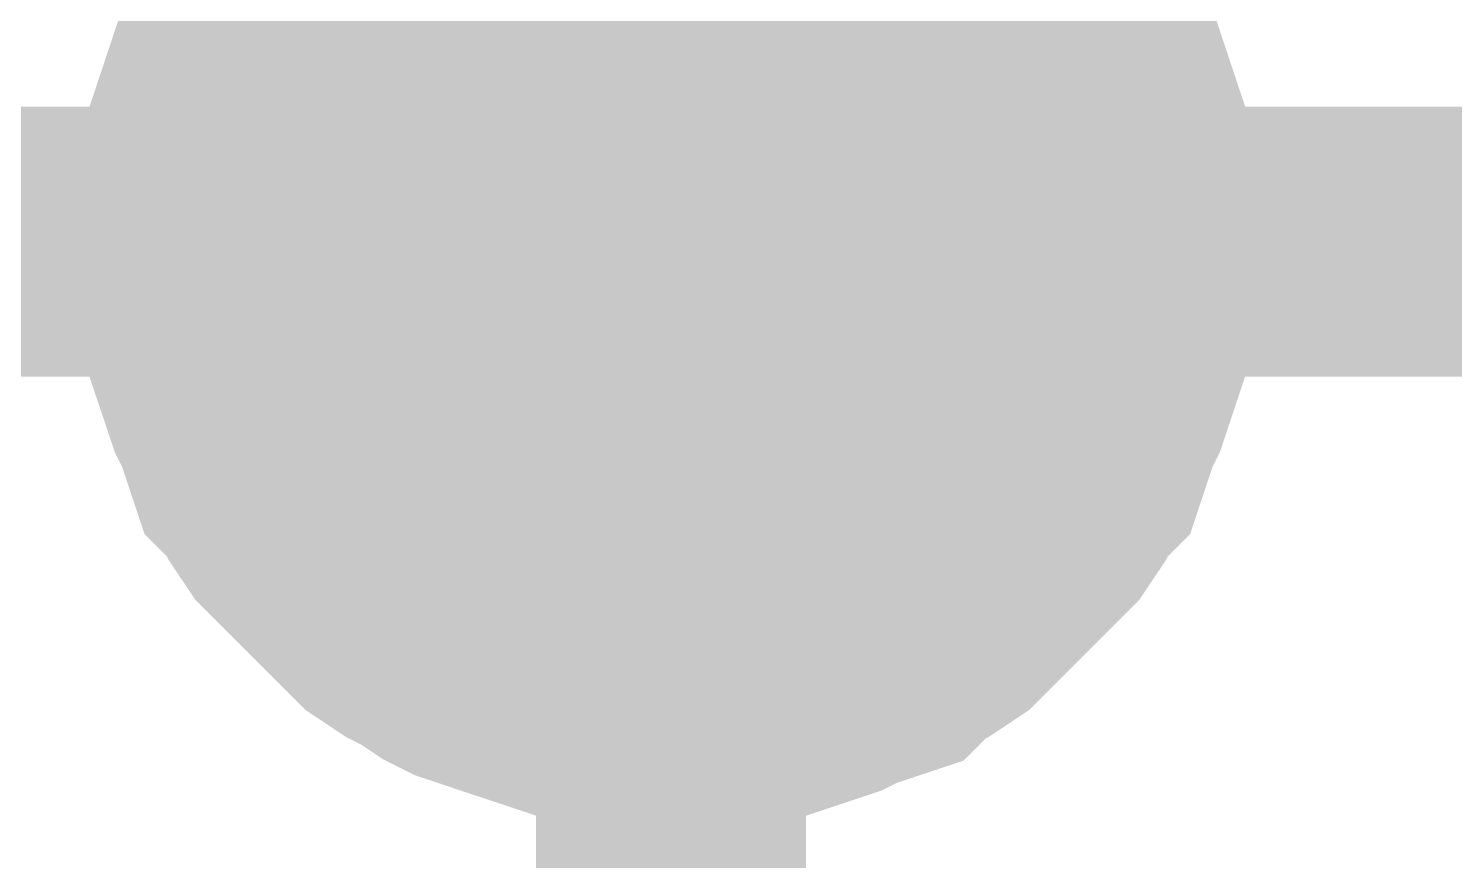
# Model space of a CAD drawing. Header units: inches. Extents: x 0 to 11.5, y 0 to 7.6.
# Drawn here: x 1.6724 to 1.7347, y 6.2727 to 6.309 of the extents above; entities that cross this region are included whole.
import ezdxf

# ---------------------------------------------------------------- set-up
doc = ezdxf.new("R2010")
doc.units = ezdxf.units.IN
doc.header["$MEASUREMENT"] = 0
doc.layers.add('Sheet', color=255, linetype='Continuous')

msp = doc.modelspace()

# ---------------------------------------------------------------- linework, layer by layer
at = {"layer": 'Sheet'}
for points in [[(1.400454, 6.499826, 0.0118, 0.0118, 0), (1.400454, 6.299704, 0.0118, 0.0118, 0), (1.700457, 6.299704, 0.0118, 0.0118, 0), (1.850293, 6.299704, 0.0118, 0.0118, 0), (2.00046, 6.299704, 0.0118, 0.0118, 0), (2.300463, 6.299704, 0.0118, 0.0118, 0), (2.900138, 6.299704, 0.0118, 0.0118, 0)], [(1.680281, 6.299704, 0.0118, 0.0118, 0), (1.680281, 6.300696, 0.0118, 0.0118, 0), (1.680281, 6.301689, 0.0118, 0.0118, 0), (1.680611, 6.302681, 0.0118, 0.0118, 0), (1.680611, 6.303673, 0.0118, 0.0118, 0), (1.680942, 6.304666, 0.0118, 0.0118, 0), (1.681273, 6.305658, 0.0118, 0.0118, 0), (1.681604, 6.30665, 0.0118, 0.0118, 0), (1.681935, 6.307643, 0.0118, 0.0118, 0), (1.682265, 6.308635, 0.0118, 0.0118, 0), (1.682596, 6.309297, 0.0118, 0.0118, 0), (1.683258, 6.310289, 0.0118, 0.0118, 0), (1.683588, 6.310951, 0.0118, 0.0118, 0), (1.68425, 6.311943, 0.0118, 0.0118, 0), (1.684911, 6.312604, 0.0118, 0.0118, 0), (1.685573, 6.313266, 0.0118, 0.0118, 0), (1.686234, 6.313928, 0.0118, 0.0118, 0), (1.686896, 6.314589, 0.0118, 0.0118, 0), (1.687558, 6.315251, 0.0118, 0.0118, 0)], [(1.680281, 6.299704, 0.0118, 0.0118, 0), (1.680281, 6.300696, 0.0118, 0.0118, 0), (1.680281, 6.301689, 0.0118, 0.0118, 0), (1.680611, 6.302681, 0.0118, 0.0118, 0), (1.680611, 6.303673, 0.0118, 0.0118, 0), (1.680942, 6.304666, 0.0118, 0.0118, 0), (1.681273, 6.305658, 0.0118, 0.0118, 0), (1.681604, 6.30665, 0.0118, 0.0118, 0), (1.681935, 6.307643, 0.0118, 0.0118, 0), (1.682265, 6.308635, 0.0118, 0.0118, 0), (1.682596, 6.309297, 0.0118, 0.0118, 0), (1.683258, 6.310289, 0.0118, 0.0118, 0), (1.683588, 6.310951, 0.0118, 0.0118, 0), (1.68425, 6.311943, 0.0118, 0.0118, 0), (1.684911, 6.312604, 0.0118, 0.0118, 0), (1.685573, 6.313266, 0.0118, 0.0118, 0), (1.686234, 6.313928, 0.0118, 0.0118, 0), (1.686896, 6.314589, 0.0118, 0.0118, 0), (1.687558, 6.315251, 0.0118, 0.0118, 0)], [(1.680281, 6.299704, 0.0118, 0.0118, 0), (1.680281, 6.300696, 0.0118, 0.0118, 0), (1.680281, 6.301689, 0.0118, 0.0118, 0), (1.680611, 6.302681, 0.0118, 0.0118, 0), (1.680611, 6.303673, 0.0118, 0.0118, 0), (1.680942, 6.304666, 0.0118, 0.0118, 0), (1.681273, 6.305658, 0.0118, 0.0118, 0), (1.681604, 6.30665, 0.0118, 0.0118, 0), (1.681935, 6.307643, 0.0118, 0.0118, 0), (1.682265, 6.308635, 0.0118, 0.0118, 0), (1.682596, 6.309297, 0.0118, 0.0118, 0), (1.683258, 6.310289, 0.0118, 0.0118, 0), (1.683588, 6.310951, 0.0118, 0.0118, 0), (1.68425, 6.311943, 0.0118, 0.0118, 0), (1.684911, 6.312604, 0.0118, 0.0118, 0), (1.685573, 6.313266, 0.0118, 0.0118, 0), (1.686234, 6.313928, 0.0118, 0.0118, 0), (1.686896, 6.314589, 0.0118, 0.0118, 0), (1.687558, 6.315251, 0.0118, 0.0118, 0)], [(1.680281, 6.299704, 0.0118, 0.0118, 0), (1.680281, 6.300696, 0.0118, 0.0118, 0), (1.680281, 6.301689, 0.0118, 0.0118, 0), (1.680611, 6.302681, 0.0118, 0.0118, 0), (1.680611, 6.303673, 0.0118, 0.0118, 0), (1.680942, 6.304666, 0.0118, 0.0118, 0), (1.681273, 6.305658, 0.0118, 0.0118, 0), (1.681604, 6.30665, 0.0118, 0.0118, 0), (1.681935, 6.307643, 0.0118, 0.0118, 0), (1.682265, 6.308635, 0.0118, 0.0118, 0), (1.682596, 6.309297, 0.0118, 0.0118, 0), (1.683258, 6.310289, 0.0118, 0.0118, 0), (1.683588, 6.310951, 0.0118, 0.0118, 0), (1.68425, 6.311943, 0.0118, 0.0118, 0), (1.684911, 6.312604, 0.0118, 0.0118, 0), (1.685573, 6.313266, 0.0118, 0.0118, 0), (1.686234, 6.313928, 0.0118, 0.0118, 0), (1.686896, 6.314589, 0.0118, 0.0118, 0), (1.687558, 6.315251, 0.0118, 0.0118, 0)], [(1.713026, 6.315251, 0.0118, 0.0118, 0), (1.713688, 6.314589, 0.0118, 0.0118, 0), (1.714349, 6.313928, 0.0118, 0.0118, 0), (1.715011, 6.313266, 0.0118, 0.0118, 0), (1.715672, 6.312604, 0.0118, 0.0118, 0), (1.716334, 6.311943, 0.0118, 0.0118, 0), (1.716996, 6.310951, 0.0118, 0.0118, 0), (1.717326, 6.310289, 0.0118, 0.0118, 0), (1.717988, 6.309297, 0.0118, 0.0118, 0), (1.718319, 6.308635, 0.0118, 0.0118, 0), (1.718649, 6.307643, 0.0118, 0.0118, 0), (1.71898, 6.30665, 0.0118, 0.0118, 0), (1.719311, 6.305658, 0.0118, 0.0118, 0), (1.719642, 6.304666, 0.0118, 0.0118, 0), (1.719972, 6.303673, 0.0118, 0.0118, 0), (1.719972, 6.302681, 0.0118, 0.0118, 0), (1.720303, 6.301689, 0.0118, 0.0118, 0), (1.720303, 6.300696, 0.0118, 0.0118, 0), (1.720303, 6.299704, 0.0118, 0.0118, 0)], [(1.713026, 6.315251, 0.0118, 0.0118, 0), (1.713688, 6.314589, 0.0118, 0.0118, 0), (1.714349, 6.313928, 0.0118, 0.0118, 0), (1.715011, 6.313266, 0.0118, 0.0118, 0), (1.715672, 6.312604, 0.0118, 0.0118, 0), (1.716334, 6.311943, 0.0118, 0.0118, 0), (1.716996, 6.310951, 0.0118, 0.0118, 0), (1.717326, 6.310289, 0.0118, 0.0118, 0), (1.717988, 6.309297, 0.0118, 0.0118, 0), (1.718319, 6.308635, 0.0118, 0.0118, 0), (1.718649, 6.307643, 0.0118, 0.0118, 0), (1.71898, 6.30665, 0.0118, 0.0118, 0), (1.719311, 6.305658, 0.0118, 0.0118, 0), (1.719642, 6.304666, 0.0118, 0.0118, 0), (1.719972, 6.303673, 0.0118, 0.0118, 0), (1.719972, 6.302681, 0.0118, 0.0118, 0), (1.720303, 6.301689, 0.0118, 0.0118, 0), (1.720303, 6.300696, 0.0118, 0.0118, 0), (1.720303, 6.299704, 0.0118, 0.0118, 0)], [(1.713026, 6.315251, 0.0118, 0.0118, 0), (1.713688, 6.314589, 0.0118, 0.0118, 0), (1.714349, 6.313928, 0.0118, 0.0118, 0), (1.715011, 6.313266, 0.0118, 0.0118, 0), (1.715672, 6.312604, 0.0118, 0.0118, 0), (1.716334, 6.311943, 0.0118, 0.0118, 0), (1.716996, 6.310951, 0.0118, 0.0118, 0), (1.717326, 6.310289, 0.0118, 0.0118, 0), (1.717988, 6.309297, 0.0118, 0.0118, 0), (1.718319, 6.308635, 0.0118, 0.0118, 0), (1.718649, 6.307643, 0.0118, 0.0118, 0), (1.71898, 6.30665, 0.0118, 0.0118, 0), (1.719311, 6.305658, 0.0118, 0.0118, 0), (1.719642, 6.304666, 0.0118, 0.0118, 0), (1.719972, 6.303673, 0.0118, 0.0118, 0), (1.719972, 6.302681, 0.0118, 0.0118, 0), (1.720303, 6.301689, 0.0118, 0.0118, 0), (1.720303, 6.300696, 0.0118, 0.0118, 0), (1.720303, 6.299704, 0.0118, 0.0118, 0)], [(1.713026, 6.315251, 0.0118, 0.0118, 0), (1.713688, 6.314589, 0.0118, 0.0118, 0), (1.714349, 6.313928, 0.0118, 0.0118, 0), (1.715011, 6.313266, 0.0118, 0.0118, 0), (1.715672, 6.312604, 0.0118, 0.0118, 0), (1.716334, 6.311943, 0.0118, 0.0118, 0), (1.716996, 6.310951, 0.0118, 0.0118, 0), (1.717326, 6.310289, 0.0118, 0.0118, 0), (1.717988, 6.309297, 0.0118, 0.0118, 0), (1.718319, 6.308635, 0.0118, 0.0118, 0), (1.718649, 6.307643, 0.0118, 0.0118, 0), (1.71898, 6.30665, 0.0118, 0.0118, 0), (1.719311, 6.305658, 0.0118, 0.0118, 0), (1.719642, 6.304666, 0.0118, 0.0118, 0), (1.719972, 6.303673, 0.0118, 0.0118, 0), (1.719972, 6.302681, 0.0118, 0.0118, 0), (1.720303, 6.301689, 0.0118, 0.0118, 0), (1.720303, 6.300696, 0.0118, 0.0118, 0), (1.720303, 6.299704, 0.0118, 0.0118, 0)], [(1.680281, 6.299704, 0.0039, 0.0039, 0), (1.680281, 6.300696, 0.0039, 0.0039, 0), (1.680281, 6.301689, 0.0039, 0.0039, 0), (1.680611, 6.302681, 0.0039, 0.0039, 0), (1.680611, 6.303673, 0.0039, 0.0039, 0), (1.680942, 6.304666, 0.0039, 0.0039, 0), (1.681273, 6.305658, 0.0039, 0.0039, 0), (1.681604, 6.30665, 0.0039, 0.0039, 0), (1.681935, 6.307643, 0.0039, 0.0039, 0), (1.682265, 6.308635, 0.0039, 0.0039, 0), (1.682596, 6.309297, 0.0039, 0.0039, 0), (1.683258, 6.310289, 0.0039, 0.0039, 0), (1.683588, 6.310951, 0.0039, 0.0039, 0), (1.68425, 6.311943, 0.0039, 0.0039, 0)], [(1.680281, 6.299704, 0.0039, 0.0039, 0), (1.680281, 6.300696, 0.0039, 0.0039, 0), (1.680281, 6.301689, 0.0039, 0.0039, 0), (1.680611, 6.302681, 0.0039, 0.0039, 0), (1.680611, 6.303673, 0.0039, 0.0039, 0), (1.680942, 6.304666, 0.0039, 0.0039, 0), (1.681273, 6.305658, 0.0039, 0.0039, 0), (1.681604, 6.30665, 0.0039, 0.0039, 0), (1.681935, 6.307643, 0.0039, 0.0039, 0), (1.682265, 6.308635, 0.0039, 0.0039, 0), (1.682596, 6.309297, 0.0039, 0.0039, 0), (1.683258, 6.310289, 0.0039, 0.0039, 0), (1.683588, 6.310951, 0.0039, 0.0039, 0), (1.68425, 6.311943, 0.0039, 0.0039, 0)], [(1.680281, 6.299704, 0.0039, 0.0039, 0), (1.680281, 6.300696, 0.0039, 0.0039, 0), (1.680281, 6.301689, 0.0039, 0.0039, 0), (1.680611, 6.302681, 0.0039, 0.0039, 0), (1.680611, 6.303673, 0.0039, 0.0039, 0), (1.680942, 6.304666, 0.0039, 0.0039, 0), (1.681273, 6.305658, 0.0039, 0.0039, 0), (1.681604, 6.30665, 0.0039, 0.0039, 0), (1.681935, 6.307643, 0.0039, 0.0039, 0), (1.682265, 6.308635, 0.0039, 0.0039, 0), (1.682596, 6.309297, 0.0039, 0.0039, 0), (1.683258, 6.310289, 0.0039, 0.0039, 0), (1.683588, 6.310951, 0.0039, 0.0039, 0), (1.68425, 6.311943, 0.0039, 0.0039, 0)], [(1.680281, 6.299704, 0.0039, 0.0039, 0), (1.680281, 6.300696, 0.0039, 0.0039, 0), (1.680281, 6.301689, 0.0039, 0.0039, 0), (1.680611, 6.302681, 0.0039, 0.0039, 0), (1.680611, 6.303673, 0.0039, 0.0039, 0), (1.680942, 6.304666, 0.0039, 0.0039, 0), (1.681273, 6.305658, 0.0039, 0.0039, 0), (1.681604, 6.30665, 0.0039, 0.0039, 0), (1.681935, 6.307643, 0.0039, 0.0039, 0), (1.682265, 6.308635, 0.0039, 0.0039, 0), (1.682596, 6.309297, 0.0039, 0.0039, 0), (1.683258, 6.310289, 0.0039, 0.0039, 0), (1.683588, 6.310951, 0.0039, 0.0039, 0), (1.68425, 6.311943, 0.0039, 0.0039, 0)], [(1.716334, 6.311943, 0.0039, 0.0039, 0), (1.716996, 6.310951, 0.0039, 0.0039, 0), (1.717326, 6.310289, 0.0039, 0.0039, 0), (1.717988, 6.309297, 0.0039, 0.0039, 0), (1.718319, 6.308635, 0.0039, 0.0039, 0), (1.718649, 6.307643, 0.0039, 0.0039, 0), (1.71898, 6.30665, 0.0039, 0.0039, 0), (1.719311, 6.305658, 0.0039, 0.0039, 0), (1.719642, 6.304666, 0.0039, 0.0039, 0), (1.719972, 6.303673, 0.0039, 0.0039, 0), (1.719972, 6.302681, 0.0039, 0.0039, 0), (1.720303, 6.301689, 0.0039, 0.0039, 0), (1.720303, 6.300696, 0.0039, 0.0039, 0), (1.720303, 6.299704, 0.0039, 0.0039, 0)], [(1.716334, 6.311943, 0.0039, 0.0039, 0), (1.716996, 6.310951, 0.0039, 0.0039, 0), (1.717326, 6.310289, 0.0039, 0.0039, 0), (1.717988, 6.309297, 0.0039, 0.0039, 0), (1.718319, 6.308635, 0.0039, 0.0039, 0), (1.718649, 6.307643, 0.0039, 0.0039, 0), (1.71898, 6.30665, 0.0039, 0.0039, 0), (1.719311, 6.305658, 0.0039, 0.0039, 0), (1.719642, 6.304666, 0.0039, 0.0039, 0), (1.719972, 6.303673, 0.0039, 0.0039, 0), (1.719972, 6.302681, 0.0039, 0.0039, 0), (1.720303, 6.301689, 0.0039, 0.0039, 0), (1.720303, 6.300696, 0.0039, 0.0039, 0), (1.720303, 6.299704, 0.0039, 0.0039, 0)], [(1.716334, 6.311943, 0.0039, 0.0039, 0), (1.716996, 6.310951, 0.0039, 0.0039, 0), (1.717326, 6.310289, 0.0039, 0.0039, 0), (1.717988, 6.309297, 0.0039, 0.0039, 0), (1.718319, 6.308635, 0.0039, 0.0039, 0), (1.718649, 6.307643, 0.0039, 0.0039, 0), (1.71898, 6.30665, 0.0039, 0.0039, 0), (1.719311, 6.305658, 0.0039, 0.0039, 0), (1.719642, 6.304666, 0.0039, 0.0039, 0), (1.719972, 6.303673, 0.0039, 0.0039, 0), (1.719972, 6.302681, 0.0039, 0.0039, 0), (1.720303, 6.301689, 0.0039, 0.0039, 0), (1.720303, 6.300696, 0.0039, 0.0039, 0), (1.720303, 6.299704, 0.0039, 0.0039, 0)], [(1.716334, 6.311943, 0.0039, 0.0039, 0), (1.716996, 6.310951, 0.0039, 0.0039, 0), (1.717326, 6.310289, 0.0039, 0.0039, 0), (1.717988, 6.309297, 0.0039, 0.0039, 0), (1.718319, 6.308635, 0.0039, 0.0039, 0), (1.718649, 6.307643, 0.0039, 0.0039, 0), (1.71898, 6.30665, 0.0039, 0.0039, 0), (1.719311, 6.305658, 0.0039, 0.0039, 0), (1.719642, 6.304666, 0.0039, 0.0039, 0), (1.719972, 6.303673, 0.0039, 0.0039, 0), (1.719972, 6.302681, 0.0039, 0.0039, 0), (1.720303, 6.301689, 0.0039, 0.0039, 0), (1.720303, 6.300696, 0.0039, 0.0039, 0), (1.720303, 6.299704, 0.0039, 0.0039, 0)], [(1.700457, 6.279857, 0.0118, 0.0118, 0), (1.699465, 6.279857, 0.0118, 0.0118, 0), (1.698473, 6.279857, 0.0118, 0.0118, 0), (1.69748, 6.280188, 0.0118, 0.0118, 0), (1.696488, 6.280188, 0.0118, 0.0118, 0), (1.695496, 6.280519, 0.0118, 0.0118, 0), (1.694504, 6.28085, 0.0118, 0.0118, 0), (1.693511, 6.28118, 0.0118, 0.0118, 0), (1.692519, 6.281511, 0.0118, 0.0118, 0), (1.691527, 6.281842, 0.0118, 0.0118, 0), (1.690865, 6.282173, 0.0118, 0.0118, 0), (1.689873, 6.282834, 0.0118, 0.0118, 0), (1.689211, 6.283165, 0.0118, 0.0118, 0), (1.688219, 6.283827, 0.0118, 0.0118, 0), (1.687558, 6.284488, 0.0118, 0.0118, 0), (1.686896, 6.28515, 0.0118, 0.0118, 0), (1.686234, 6.285811, 0.0118, 0.0118, 0), (1.685573, 6.286473, 0.0118, 0.0118, 0), (1.684911, 6.287134, 0.0118, 0.0118, 0), (1.68425, 6.287796, 0.0118, 0.0118, 0), (1.683588, 6.288788, 0.0118, 0.0118, 0), (1.683258, 6.28945, 0.0118, 0.0118, 0), (1.682596, 6.290111, 0.0118, 0.0118, 0), (1.682265, 6.291104, 0.0118, 0.0118, 0), (1.681935, 6.292096, 0.0118, 0.0118, 0), (1.681604, 6.292758, 0.0118, 0.0118, 0), (1.681273, 6.29375, 0.0118, 0.0118, 0), (1.680942, 6.294742, 0.0118, 0.0118, 0), (1.680611, 6.295735, 0.0118, 0.0118, 0), (1.680611, 6.296727, 0.0118, 0.0118, 0), (1.680281, 6.297719, 0.0118, 0.0118, 0), (1.680281, 6.298712, 0.0118, 0.0118, 0), (1.680281, 6.299704, 0.0118, 0.0118, 0)], [(1.680281, 6.299704, 0.0118, 0.0118, 0), (1.680281, 6.299704, 0.0118, 0.0118, 0)], [(1.700457, 6.279857, 0.0118, 0.0118, 0), (1.699465, 6.279857, 0.0118, 0.0118, 0), (1.698473, 6.279857, 0.0118, 0.0118, 0), (1.69748, 6.280188, 0.0118, 0.0118, 0), (1.696488, 6.280188, 0.0118, 0.0118, 0), (1.695496, 6.280519, 0.0118, 0.0118, 0), (1.694504, 6.28085, 0.0118, 0.0118, 0), (1.693511, 6.28118, 0.0118, 0.0118, 0), (1.692519, 6.281511, 0.0118, 0.0118, 0), (1.691527, 6.281842, 0.0118, 0.0118, 0), (1.690865, 6.282173, 0.0118, 0.0118, 0), (1.689873, 6.282834, 0.0118, 0.0118, 0), (1.689211, 6.283165, 0.0118, 0.0118, 0), (1.688219, 6.283827, 0.0118, 0.0118, 0), (1.687558, 6.284488, 0.0118, 0.0118, 0), (1.686896, 6.28515, 0.0118, 0.0118, 0), (1.686234, 6.285811, 0.0118, 0.0118, 0), (1.685573, 6.286473, 0.0118, 0.0118, 0), (1.684911, 6.287134, 0.0118, 0.0118, 0), (1.68425, 6.287796, 0.0118, 0.0118, 0), (1.683588, 6.288788, 0.0118, 0.0118, 0), (1.683258, 6.28945, 0.0118, 0.0118, 0), (1.682596, 6.290111, 0.0118, 0.0118, 0), (1.682265, 6.291104, 0.0118, 0.0118, 0), (1.681935, 6.292096, 0.0118, 0.0118, 0), (1.681604, 6.292758, 0.0118, 0.0118, 0), (1.681273, 6.29375, 0.0118, 0.0118, 0), (1.680942, 6.294742, 0.0118, 0.0118, 0), (1.680611, 6.295735, 0.0118, 0.0118, 0), (1.680611, 6.296727, 0.0118, 0.0118, 0), (1.680281, 6.297719, 0.0118, 0.0118, 0), (1.680281, 6.298712, 0.0118, 0.0118, 0), (1.680281, 6.299704, 0.0118, 0.0118, 0)], [(1.680281, 6.299704, 0.0118, 0.0118, 0), (1.680281, 6.299704, 0.0118, 0.0118, 0)], [(1.700457, 6.279857, 0.0118, 0.0118, 0), (1.699465, 6.279857, 0.0118, 0.0118, 0), (1.698473, 6.279857, 0.0118, 0.0118, 0), (1.69748, 6.280188, 0.0118, 0.0118, 0), (1.696488, 6.280188, 0.0118, 0.0118, 0), (1.695496, 6.280519, 0.0118, 0.0118, 0), (1.694504, 6.28085, 0.0118, 0.0118, 0), (1.693511, 6.28118, 0.0118, 0.0118, 0), (1.692519, 6.281511, 0.0118, 0.0118, 0), (1.691527, 6.281842, 0.0118, 0.0118, 0), (1.690865, 6.282173, 0.0118, 0.0118, 0), (1.689873, 6.282834, 0.0118, 0.0118, 0), (1.689211, 6.283165, 0.0118, 0.0118, 0), (1.688219, 6.283827, 0.0118, 0.0118, 0), (1.687558, 6.284488, 0.0118, 0.0118, 0), (1.686896, 6.28515, 0.0118, 0.0118, 0), (1.686234, 6.285811, 0.0118, 0.0118, 0), (1.685573, 6.286473, 0.0118, 0.0118, 0), (1.684911, 6.287134, 0.0118, 0.0118, 0), (1.68425, 6.287796, 0.0118, 0.0118, 0), (1.683588, 6.288788, 0.0118, 0.0118, 0), (1.683258, 6.28945, 0.0118, 0.0118, 0), (1.682596, 6.290111, 0.0118, 0.0118, 0), (1.682265, 6.291104, 0.0118, 0.0118, 0), (1.681935, 6.292096, 0.0118, 0.0118, 0), (1.681604, 6.292758, 0.0118, 0.0118, 0), (1.681273, 6.29375, 0.0118, 0.0118, 0), (1.680942, 6.294742, 0.0118, 0.0118, 0), (1.680611, 6.295735, 0.0118, 0.0118, 0), (1.680611, 6.296727, 0.0118, 0.0118, 0), (1.680281, 6.297719, 0.0118, 0.0118, 0), (1.680281, 6.298712, 0.0118, 0.0118, 0), (1.680281, 6.299704, 0.0118, 0.0118, 0)], [(1.680281, 6.299704, 0.0118, 0.0118, 0), (1.680281, 6.299704, 0.0118, 0.0118, 0)], [(1.700457, 6.279857, 0.0118, 0.0118, 0), (1.699465, 6.279857, 0.0118, 0.0118, 0), (1.698473, 6.279857, 0.0118, 0.0118, 0), (1.69748, 6.280188, 0.0118, 0.0118, 0), (1.696488, 6.280188, 0.0118, 0.0118, 0), (1.695496, 6.280519, 0.0118, 0.0118, 0), (1.694504, 6.28085, 0.0118, 0.0118, 0), (1.693511, 6.28118, 0.0118, 0.0118, 0), (1.692519, 6.281511, 0.0118, 0.0118, 0), (1.691527, 6.281842, 0.0118, 0.0118, 0), (1.690865, 6.282173, 0.0118, 0.0118, 0), (1.689873, 6.282834, 0.0118, 0.0118, 0), (1.689211, 6.283165, 0.0118, 0.0118, 0), (1.688219, 6.283827, 0.0118, 0.0118, 0), (1.687558, 6.284488, 0.0118, 0.0118, 0), (1.686896, 6.28515, 0.0118, 0.0118, 0), (1.686234, 6.285811, 0.0118, 0.0118, 0), (1.685573, 6.286473, 0.0118, 0.0118, 0), (1.684911, 6.287134, 0.0118, 0.0118, 0), (1.68425, 6.287796, 0.0118, 0.0118, 0), (1.683588, 6.288788, 0.0118, 0.0118, 0), (1.683258, 6.28945, 0.0118, 0.0118, 0), (1.682596, 6.290111, 0.0118, 0.0118, 0), (1.682265, 6.291104, 0.0118, 0.0118, 0), (1.681935, 6.292096, 0.0118, 0.0118, 0), (1.681604, 6.292758, 0.0118, 0.0118, 0), (1.681273, 6.29375, 0.0118, 0.0118, 0), (1.680942, 6.294742, 0.0118, 0.0118, 0), (1.680611, 6.295735, 0.0118, 0.0118, 0), (1.680611, 6.296727, 0.0118, 0.0118, 0), (1.680281, 6.297719, 0.0118, 0.0118, 0), (1.680281, 6.298712, 0.0118, 0.0118, 0), (1.680281, 6.299704, 0.0118, 0.0118, 0)], [(1.680281, 6.299704, 0.0118, 0.0118, 0), (1.680281, 6.299704, 0.0118, 0.0118, 0)], [(1.720303, 6.299704, 0.0118, 0.0118, 0), (1.720303, 6.298712, 0.0118, 0.0118, 0), (1.720303, 6.297719, 0.0118, 0.0118, 0), (1.719972, 6.296727, 0.0118, 0.0118, 0), (1.719972, 6.295735, 0.0118, 0.0118, 0), (1.719642, 6.294742, 0.0118, 0.0118, 0), (1.719311, 6.29375, 0.0118, 0.0118, 0), (1.71898, 6.292758, 0.0118, 0.0118, 0), (1.718649, 6.292096, 0.0118, 0.0118, 0), (1.718319, 6.291104, 0.0118, 0.0118, 0), (1.717988, 6.290111, 0.0118, 0.0118, 0), (1.717326, 6.28945, 0.0118, 0.0118, 0), (1.716996, 6.288788, 0.0118, 0.0118, 0), (1.716334, 6.287796, 0.0118, 0.0118, 0), (1.715672, 6.287134, 0.0118, 0.0118, 0), (1.715011, 6.286473, 0.0118, 0.0118, 0), (1.714349, 6.285811, 0.0118, 0.0118, 0), (1.713688, 6.28515, 0.0118, 0.0118, 0), (1.713026, 6.284488, 0.0118, 0.0118, 0), (1.712365, 6.283827, 0.0118, 0.0118, 0), (1.711373, 6.283165, 0.0118, 0.0118, 0), (1.710711, 6.282834, 0.0118, 0.0118, 0), (1.710049, 6.282173, 0.0118, 0.0118, 0), (1.709057, 6.281842, 0.0118, 0.0118, 0), (1.708065, 6.281511, 0.0118, 0.0118, 0), (1.707403, 6.28118, 0.0118, 0.0118, 0), (1.706411, 6.28085, 0.0118, 0.0118, 0), (1.705419, 6.280519, 0.0118, 0.0118, 0), (1.704426, 6.280188, 0.0118, 0.0118, 0), (1.703434, 6.280188, 0.0118, 0.0118, 0), (1.702442, 6.279857, 0.0118, 0.0118, 0), (1.70145, 6.279857, 0.0118, 0.0118, 0), (1.700457, 6.279857, 0.0118, 0.0118, 0)], [(1.700457, 6.299704, 0.0118, 0.0118, 0), (1.700457, 5.499878, 0.0118, 0.0118, 0)], [(1.720303, 6.299704, 0.0118, 0.0118, 0), (1.720303, 6.298712, 0.0118, 0.0118, 0), (1.720303, 6.297719, 0.0118, 0.0118, 0), (1.719972, 6.296727, 0.0118, 0.0118, 0), (1.719972, 6.295735, 0.0118, 0.0118, 0), (1.719642, 6.294742, 0.0118, 0.0118, 0), (1.719311, 6.29375, 0.0118, 0.0118, 0), (1.71898, 6.292758, 0.0118, 0.0118, 0), (1.718649, 6.292096, 0.0118, 0.0118, 0), (1.718319, 6.291104, 0.0118, 0.0118, 0), (1.717988, 6.290111, 0.0118, 0.0118, 0), (1.717326, 6.28945, 0.0118, 0.0118, 0), (1.716996, 6.288788, 0.0118, 0.0118, 0), (1.716334, 6.287796, 0.0118, 0.0118, 0), (1.715672, 6.287134, 0.0118, 0.0118, 0), (1.715011, 6.286473, 0.0118, 0.0118, 0), (1.714349, 6.285811, 0.0118, 0.0118, 0), (1.713688, 6.28515, 0.0118, 0.0118, 0), (1.713026, 6.284488, 0.0118, 0.0118, 0), (1.712365, 6.283827, 0.0118, 0.0118, 0), (1.711373, 6.283165, 0.0118, 0.0118, 0), (1.710711, 6.282834, 0.0118, 0.0118, 0), (1.710049, 6.282173, 0.0118, 0.0118, 0), (1.709057, 6.281842, 0.0118, 0.0118, 0), (1.708065, 6.281511, 0.0118, 0.0118, 0), (1.707403, 6.28118, 0.0118, 0.0118, 0), (1.706411, 6.28085, 0.0118, 0.0118, 0), (1.705419, 6.280519, 0.0118, 0.0118, 0), (1.704426, 6.280188, 0.0118, 0.0118, 0), (1.703434, 6.280188, 0.0118, 0.0118, 0), (1.702442, 6.279857, 0.0118, 0.0118, 0), (1.70145, 6.279857, 0.0118, 0.0118, 0), (1.700457, 6.279857, 0.0118, 0.0118, 0)], [(1.720303, 6.299704, 0.0118, 0.0118, 0), (1.720303, 6.298712, 0.0118, 0.0118, 0), (1.720303, 6.297719, 0.0118, 0.0118, 0), (1.719972, 6.296727, 0.0118, 0.0118, 0), (1.719972, 6.295735, 0.0118, 0.0118, 0), (1.719642, 6.294742, 0.0118, 0.0118, 0), (1.719311, 6.29375, 0.0118, 0.0118, 0), (1.71898, 6.292758, 0.0118, 0.0118, 0), (1.718649, 6.292096, 0.0118, 0.0118, 0), (1.718319, 6.291104, 0.0118, 0.0118, 0), (1.717988, 6.290111, 0.0118, 0.0118, 0), (1.717326, 6.28945, 0.0118, 0.0118, 0), (1.716996, 6.288788, 0.0118, 0.0118, 0), (1.716334, 6.287796, 0.0118, 0.0118, 0), (1.715672, 6.287134, 0.0118, 0.0118, 0), (1.715011, 6.286473, 0.0118, 0.0118, 0), (1.714349, 6.285811, 0.0118, 0.0118, 0), (1.713688, 6.28515, 0.0118, 0.0118, 0), (1.713026, 6.284488, 0.0118, 0.0118, 0), (1.712365, 6.283827, 0.0118, 0.0118, 0), (1.711373, 6.283165, 0.0118, 0.0118, 0), (1.710711, 6.282834, 0.0118, 0.0118, 0), (1.710049, 6.282173, 0.0118, 0.0118, 0), (1.709057, 6.281842, 0.0118, 0.0118, 0), (1.708065, 6.281511, 0.0118, 0.0118, 0), (1.707403, 6.28118, 0.0118, 0.0118, 0), (1.706411, 6.28085, 0.0118, 0.0118, 0), (1.705419, 6.280519, 0.0118, 0.0118, 0), (1.704426, 6.280188, 0.0118, 0.0118, 0), (1.703434, 6.280188, 0.0118, 0.0118, 0), (1.702442, 6.279857, 0.0118, 0.0118, 0), (1.70145, 6.279857, 0.0118, 0.0118, 0), (1.700457, 6.279857, 0.0118, 0.0118, 0)], [(1.720303, 6.299704, 0.0118, 0.0118, 0), (1.720303, 6.298712, 0.0118, 0.0118, 0), (1.720303, 6.297719, 0.0118, 0.0118, 0), (1.719972, 6.296727, 0.0118, 0.0118, 0), (1.719972, 6.295735, 0.0118, 0.0118, 0), (1.719642, 6.294742, 0.0118, 0.0118, 0), (1.719311, 6.29375, 0.0118, 0.0118, 0), (1.71898, 6.292758, 0.0118, 0.0118, 0), (1.718649, 6.292096, 0.0118, 0.0118, 0), (1.718319, 6.291104, 0.0118, 0.0118, 0), (1.717988, 6.290111, 0.0118, 0.0118, 0), (1.717326, 6.28945, 0.0118, 0.0118, 0), (1.716996, 6.288788, 0.0118, 0.0118, 0), (1.716334, 6.287796, 0.0118, 0.0118, 0), (1.715672, 6.287134, 0.0118, 0.0118, 0), (1.715011, 6.286473, 0.0118, 0.0118, 0), (1.714349, 6.285811, 0.0118, 0.0118, 0), (1.713688, 6.28515, 0.0118, 0.0118, 0), (1.713026, 6.284488, 0.0118, 0.0118, 0), (1.712365, 6.283827, 0.0118, 0.0118, 0), (1.711373, 6.283165, 0.0118, 0.0118, 0), (1.710711, 6.282834, 0.0118, 0.0118, 0), (1.710049, 6.282173, 0.0118, 0.0118, 0), (1.709057, 6.281842, 0.0118, 0.0118, 0), (1.708065, 6.281511, 0.0118, 0.0118, 0), (1.707403, 6.28118, 0.0118, 0.0118, 0), (1.706411, 6.28085, 0.0118, 0.0118, 0), (1.705419, 6.280519, 0.0118, 0.0118, 0), (1.704426, 6.280188, 0.0118, 0.0118, 0), (1.703434, 6.280188, 0.0118, 0.0118, 0), (1.702442, 6.279857, 0.0118, 0.0118, 0), (1.70145, 6.279857, 0.0118, 0.0118, 0), (1.700457, 6.279857, 0.0118, 0.0118, 0)], [(1.720303, 6.299704, 0.0118, 0.0118, 0), (1.720303, 6.299704, 0.0118, 0.0118, 0), (1.720303, 6.299704, 0.0118, 0.0118, 0), (1.720303, 6.299704, 0.0118, 0.0118, 0), (1.720303, 6.299704, 0.0118, 0.0118, 0), (1.720303, 6.299704, 0.0118, 0.0118, 0), (1.720303, 6.299704, 0.0118, 0.0118, 0), (1.720303, 6.299704, 0.0118, 0.0118, 0), (1.720303, 6.299704, 0.0118, 0.0118, 0), (1.720303, 6.299704, 0.0118, 0.0118, 0), (1.720303, 6.299704, 0.0118, 0.0118, 0), (1.720303, 6.299704, 0.0118, 0.0118, 0), (1.720303, 6.299704, 0.0118, 0.0118, 0), (1.720303, 6.299704, 0.0118, 0.0118, 0), (1.720303, 6.299704, 0.0118, 0.0118, 0), (1.720303, 6.299704, 0.0118, 0.0118, 0), (1.720303, 6.299704, 0.0118, 0.0118, 0), (1.720303, 6.299704, 0.0118, 0.0118, 0), (1.720303, 6.299704, 0.0118, 0.0118, 0), (1.720303, 6.299704, 0.0118, 0.0118, 0), (1.720303, 6.299704, 0.0118, 0.0118, 0), (1.720303, 6.299704, 0.0118, 0.0118, 0), (1.720303, 6.299704, 0.0118, 0.0118, 0), (1.720303, 6.299704, 0.0118, 0.0118, 0), (1.720303, 6.299704, 0.0118, 0.0118, 0), (1.720303, 6.299704, 0.0118, 0.0118, 0), (1.720303, 6.299704, 0.0118, 0.0118, 0), (1.720303, 6.299704, 0.0118, 0.0118, 0), (1.720303, 6.299704, 0.0118, 0.0118, 0), (1.720303, 6.299704, 0.0118, 0.0118, 0), (1.720303, 6.299704, 0.0118, 0.0118, 0), (1.720303, 6.299704, 0.0118, 0.0118, 0), (1.720303, 6.299704, 0.0118, 0.0118, 0)], [(1.720303, 6.299704, 0.0118, 0.0118, 0), (1.720303, 6.299704, 0.0118, 0.0118, 0)], [(1.720303, 6.299704, 0.0118, 0.0118, 0), (1.720303, 6.299704, 0.0118, 0.0118, 0), (1.720303, 6.299704, 0.0118, 0.0118, 0), (1.720303, 6.299704, 0.0118, 0.0118, 0), (1.720303, 6.299704, 0.0118, 0.0118, 0), (1.720303, 6.299704, 0.0118, 0.0118, 0), (1.720303, 6.299704, 0.0118, 0.0118, 0), (1.720303, 6.299704, 0.0118, 0.0118, 0), (1.720303, 6.299704, 0.0118, 0.0118, 0), (1.720303, 6.299704, 0.0118, 0.0118, 0), (1.720303, 6.299704, 0.0118, 0.0118, 0), (1.720303, 6.299704, 0.0118, 0.0118, 0), (1.720303, 6.299704, 0.0118, 0.0118, 0), (1.720303, 6.299704, 0.0118, 0.0118, 0), (1.720303, 6.299704, 0.0118, 0.0118, 0), (1.720303, 6.299704, 0.0118, 0.0118, 0), (1.720303, 6.299704, 0.0118, 0.0118, 0), (1.720303, 6.299704, 0.0118, 0.0118, 0), (1.720303, 6.299704, 0.0118, 0.0118, 0), (1.720303, 6.299704, 0.0118, 0.0118, 0), (1.720303, 6.299704, 0.0118, 0.0118, 0), (1.720303, 6.299704, 0.0118, 0.0118, 0), (1.720303, 6.299704, 0.0118, 0.0118, 0), (1.720303, 6.299704, 0.0118, 0.0118, 0), (1.720303, 6.299704, 0.0118, 0.0118, 0), (1.720303, 6.299704, 0.0118, 0.0118, 0), (1.720303, 6.299704, 0.0118, 0.0118, 0), (1.720303, 6.299704, 0.0118, 0.0118, 0), (1.720303, 6.299704, 0.0118, 0.0118, 0), (1.720303, 6.299704, 0.0118, 0.0118, 0), (1.720303, 6.299704, 0.0118, 0.0118, 0), (1.720303, 6.299704, 0.0118, 0.0118, 0), (1.720303, 6.299704, 0.0118, 0.0118, 0)], [(1.720303, 6.299704, 0.0118, 0.0118, 0), (1.720303, 6.299704, 0.0118, 0.0118, 0)], [(1.720303, 6.299704, 0.0118, 0.0118, 0), (1.720303, 6.299704, 0.0118, 0.0118, 0), (1.720303, 6.299704, 0.0118, 0.0118, 0), (1.720303, 6.299704, 0.0118, 0.0118, 0), (1.720303, 6.299704, 0.0118, 0.0118, 0), (1.720303, 6.299704, 0.0118, 0.0118, 0), (1.720303, 6.299704, 0.0118, 0.0118, 0), (1.720303, 6.299704, 0.0118, 0.0118, 0), (1.720303, 6.299704, 0.0118, 0.0118, 0), (1.720303, 6.299704, 0.0118, 0.0118, 0), (1.720303, 6.299704, 0.0118, 0.0118, 0), (1.720303, 6.299704, 0.0118, 0.0118, 0), (1.720303, 6.299704, 0.0118, 0.0118, 0), (1.720303, 6.299704, 0.0118, 0.0118, 0), (1.720303, 6.299704, 0.0118, 0.0118, 0), (1.720303, 6.299704, 0.0118, 0.0118, 0), (1.720303, 6.299704, 0.0118, 0.0118, 0), (1.720303, 6.299704, 0.0118, 0.0118, 0), (1.720303, 6.299704, 0.0118, 0.0118, 0), (1.720303, 6.299704, 0.0118, 0.0118, 0), (1.720303, 6.299704, 0.0118, 0.0118, 0), (1.720303, 6.299704, 0.0118, 0.0118, 0), (1.720303, 6.299704, 0.0118, 0.0118, 0), (1.720303, 6.299704, 0.0118, 0.0118, 0), (1.720303, 6.299704, 0.0118, 0.0118, 0), (1.720303, 6.299704, 0.0118, 0.0118, 0), (1.720303, 6.299704, 0.0118, 0.0118, 0), (1.720303, 6.299704, 0.0118, 0.0118, 0), (1.720303, 6.299704, 0.0118, 0.0118, 0), (1.720303, 6.299704, 0.0118, 0.0118, 0), (1.720303, 6.299704, 0.0118, 0.0118, 0), (1.720303, 6.299704, 0.0118, 0.0118, 0), (1.720303, 6.299704, 0.0118, 0.0118, 0)], [(1.720303, 6.299704, 0.0118, 0.0118, 0), (1.720303, 6.299704, 0.0118, 0.0118, 0)], [(1.720303, 6.299704, 0.0118, 0.0118, 0), (1.720303, 6.299704, 0.0118, 0.0118, 0), (1.720303, 6.299704, 0.0118, 0.0118, 0), (1.720303, 6.299704, 0.0118, 0.0118, 0), (1.720303, 6.299704, 0.0118, 0.0118, 0), (1.720303, 6.299704, 0.0118, 0.0118, 0), (1.720303, 6.299704, 0.0118, 0.0118, 0), (1.720303, 6.299704, 0.0118, 0.0118, 0), (1.720303, 6.299704, 0.0118, 0.0118, 0), (1.720303, 6.299704, 0.0118, 0.0118, 0), (1.720303, 6.299704, 0.0118, 0.0118, 0), (1.720303, 6.299704, 0.0118, 0.0118, 0), (1.720303, 6.299704, 0.0118, 0.0118, 0), (1.720303, 6.299704, 0.0118, 0.0118, 0), (1.720303, 6.299704, 0.0118, 0.0118, 0), (1.720303, 6.299704, 0.0118, 0.0118, 0), (1.720303, 6.299704, 0.0118, 0.0118, 0), (1.720303, 6.299704, 0.0118, 0.0118, 0), (1.720303, 6.299704, 0.0118, 0.0118, 0), (1.720303, 6.299704, 0.0118, 0.0118, 0), (1.720303, 6.299704, 0.0118, 0.0118, 0), (1.720303, 6.299704, 0.0118, 0.0118, 0), (1.720303, 6.299704, 0.0118, 0.0118, 0), (1.720303, 6.299704, 0.0118, 0.0118, 0), (1.720303, 6.299704, 0.0118, 0.0118, 0), (1.720303, 6.299704, 0.0118, 0.0118, 0), (1.720303, 6.299704, 0.0118, 0.0118, 0), (1.720303, 6.299704, 0.0118, 0.0118, 0), (1.720303, 6.299704, 0.0118, 0.0118, 0), (1.720303, 6.299704, 0.0118, 0.0118, 0), (1.720303, 6.299704, 0.0118, 0.0118, 0), (1.720303, 6.299704, 0.0118, 0.0118, 0), (1.720303, 6.299704, 0.0118, 0.0118, 0)], [(1.720303, 6.299704, 0.0118, 0.0118, 0), (1.720303, 6.299704, 0.0118, 0.0118, 0)], [(1.700457, 6.279857, 0.0039, 0.0039, 0), (1.699465, 6.279857, 0.0039, 0.0039, 0), (1.698473, 6.279857, 0.0039, 0.0039, 0), (1.69748, 6.280188, 0.0039, 0.0039, 0), (1.696488, 6.280188, 0.0039, 0.0039, 0), (1.695496, 6.280519, 0.0039, 0.0039, 0), (1.694504, 6.28085, 0.0039, 0.0039, 0), (1.693511, 6.28118, 0.0039, 0.0039, 0), (1.692519, 6.281511, 0.0039, 0.0039, 0), (1.691527, 6.281842, 0.0039, 0.0039, 0), (1.690865, 6.282173, 0.0039, 0.0039, 0), (1.689873, 6.282834, 0.0039, 0.0039, 0), (1.689211, 6.283165, 0.0039, 0.0039, 0), (1.688219, 6.283827, 0.0039, 0.0039, 0), (1.687558, 6.284488, 0.0039, 0.0039, 0), (1.686896, 6.28515, 0.0039, 0.0039, 0), (1.686234, 6.285811, 0.0039, 0.0039, 0), (1.685573, 6.286473, 0.0039, 0.0039, 0), (1.684911, 6.287134, 0.0039, 0.0039, 0), (1.68425, 6.287796, 0.0039, 0.0039, 0), (1.683588, 6.288788, 0.0039, 0.0039, 0), (1.683258, 6.28945, 0.0039, 0.0039, 0), (1.682596, 6.290111, 0.0039, 0.0039, 0), (1.682265, 6.291104, 0.0039, 0.0039, 0), (1.681935, 6.292096, 0.0039, 0.0039, 0), (1.681604, 6.292758, 0.0039, 0.0039, 0), (1.681273, 6.29375, 0.0039, 0.0039, 0), (1.680942, 6.294742, 0.0039, 0.0039, 0), (1.680611, 6.295735, 0.0039, 0.0039, 0), (1.680611, 6.296727, 0.0039, 0.0039, 0), (1.680281, 6.297719, 0.0039, 0.0039, 0), (1.680281, 6.298712, 0.0039, 0.0039, 0), (1.680281, 6.299704, 0.0039, 0.0039, 0)], [(1.680281, 6.299704, 0.0039, 0.0039, 0), (1.680281, 6.299704, 0.0039, 0.0039, 0)], [(1.700457, 6.279857, 0.0039, 0.0039, 0), (1.699465, 6.279857, 0.0039, 0.0039, 0), (1.698473, 6.279857, 0.0039, 0.0039, 0), (1.69748, 6.280188, 0.0039, 0.0039, 0), (1.696488, 6.280188, 0.0039, 0.0039, 0), (1.695496, 6.280519, 0.0039, 0.0039, 0), (1.694504, 6.28085, 0.0039, 0.0039, 0), (1.693511, 6.28118, 0.0039, 0.0039, 0), (1.692519, 6.281511, 0.0039, 0.0039, 0), (1.691527, 6.281842, 0.0039, 0.0039, 0), (1.690865, 6.282173, 0.0039, 0.0039, 0), (1.689873, 6.282834, 0.0039, 0.0039, 0), (1.689211, 6.283165, 0.0039, 0.0039, 0), (1.688219, 6.283827, 0.0039, 0.0039, 0), (1.687558, 6.284488, 0.0039, 0.0039, 0), (1.686896, 6.28515, 0.0039, 0.0039, 0), (1.686234, 6.285811, 0.0039, 0.0039, 0), (1.685573, 6.286473, 0.0039, 0.0039, 0), (1.684911, 6.287134, 0.0039, 0.0039, 0), (1.68425, 6.287796, 0.0039, 0.0039, 0), (1.683588, 6.288788, 0.0039, 0.0039, 0), (1.683258, 6.28945, 0.0039, 0.0039, 0), (1.682596, 6.290111, 0.0039, 0.0039, 0), (1.682265, 6.291104, 0.0039, 0.0039, 0), (1.681935, 6.292096, 0.0039, 0.0039, 0), (1.681604, 6.292758, 0.0039, 0.0039, 0), (1.681273, 6.29375, 0.0039, 0.0039, 0), (1.680942, 6.294742, 0.0039, 0.0039, 0), (1.680611, 6.295735, 0.0039, 0.0039, 0), (1.680611, 6.296727, 0.0039, 0.0039, 0), (1.680281, 6.297719, 0.0039, 0.0039, 0), (1.680281, 6.298712, 0.0039, 0.0039, 0), (1.680281, 6.299704, 0.0039, 0.0039, 0)], [(1.680281, 6.299704, 0.0039, 0.0039, 0), (1.680281, 6.299704, 0.0039, 0.0039, 0)], [(1.700457, 6.279857, 0.0039, 0.0039, 0), (1.699465, 6.279857, 0.0039, 0.0039, 0), (1.698473, 6.279857, 0.0039, 0.0039, 0), (1.69748, 6.280188, 0.0039, 0.0039, 0), (1.696488, 6.280188, 0.0039, 0.0039, 0), (1.695496, 6.280519, 0.0039, 0.0039, 0), (1.694504, 6.28085, 0.0039, 0.0039, 0), (1.693511, 6.28118, 0.0039, 0.0039, 0), (1.692519, 6.281511, 0.0039, 0.0039, 0), (1.691527, 6.281842, 0.0039, 0.0039, 0), (1.690865, 6.282173, 0.0039, 0.0039, 0), (1.689873, 6.282834, 0.0039, 0.0039, 0), (1.689211, 6.283165, 0.0039, 0.0039, 0), (1.688219, 6.283827, 0.0039, 0.0039, 0), (1.687558, 6.284488, 0.0039, 0.0039, 0), (1.686896, 6.28515, 0.0039, 0.0039, 0), (1.686234, 6.285811, 0.0039, 0.0039, 0), (1.685573, 6.286473, 0.0039, 0.0039, 0), (1.684911, 6.287134, 0.0039, 0.0039, 0), (1.68425, 6.287796, 0.0039, 0.0039, 0), (1.683588, 6.288788, 0.0039, 0.0039, 0), (1.683258, 6.28945, 0.0039, 0.0039, 0), (1.682596, 6.290111, 0.0039, 0.0039, 0), (1.682265, 6.291104, 0.0039, 0.0039, 0), (1.681935, 6.292096, 0.0039, 0.0039, 0), (1.681604, 6.292758, 0.0039, 0.0039, 0), (1.681273, 6.29375, 0.0039, 0.0039, 0), (1.680942, 6.294742, 0.0039, 0.0039, 0), (1.680611, 6.295735, 0.0039, 0.0039, 0), (1.680611, 6.296727, 0.0039, 0.0039, 0), (1.680281, 6.297719, 0.0039, 0.0039, 0), (1.680281, 6.298712, 0.0039, 0.0039, 0), (1.680281, 6.299704, 0.0039, 0.0039, 0)], [(1.680281, 6.299704, 0.0039, 0.0039, 0), (1.680281, 6.299704, 0.0039, 0.0039, 0)], [(1.700457, 6.279857, 0.0039, 0.0039, 0), (1.699465, 6.279857, 0.0039, 0.0039, 0), (1.698473, 6.279857, 0.0039, 0.0039, 0), (1.69748, 6.280188, 0.0039, 0.0039, 0), (1.696488, 6.280188, 0.0039, 0.0039, 0), (1.695496, 6.280519, 0.0039, 0.0039, 0), (1.694504, 6.28085, 0.0039, 0.0039, 0), (1.693511, 6.28118, 0.0039, 0.0039, 0), (1.692519, 6.281511, 0.0039, 0.0039, 0), (1.691527, 6.281842, 0.0039, 0.0039, 0), (1.690865, 6.282173, 0.0039, 0.0039, 0), (1.689873, 6.282834, 0.0039, 0.0039, 0), (1.689211, 6.283165, 0.0039, 0.0039, 0), (1.688219, 6.283827, 0.0039, 0.0039, 0), (1.687558, 6.284488, 0.0039, 0.0039, 0), (1.686896, 6.28515, 0.0039, 0.0039, 0), (1.686234, 6.285811, 0.0039, 0.0039, 0), (1.685573, 6.286473, 0.0039, 0.0039, 0), (1.684911, 6.287134, 0.0039, 0.0039, 0), (1.68425, 6.287796, 0.0039, 0.0039, 0), (1.683588, 6.288788, 0.0039, 0.0039, 0), (1.683258, 6.28945, 0.0039, 0.0039, 0), (1.682596, 6.290111, 0.0039, 0.0039, 0), (1.682265, 6.291104, 0.0039, 0.0039, 0), (1.681935, 6.292096, 0.0039, 0.0039, 0), (1.681604, 6.292758, 0.0039, 0.0039, 0), (1.681273, 6.29375, 0.0039, 0.0039, 0), (1.680942, 6.294742, 0.0039, 0.0039, 0), (1.680611, 6.295735, 0.0039, 0.0039, 0), (1.680611, 6.296727, 0.0039, 0.0039, 0), (1.680281, 6.297719, 0.0039, 0.0039, 0), (1.680281, 6.298712, 0.0039, 0.0039, 0), (1.680281, 6.299704, 0.0039, 0.0039, 0)], [(1.680281, 6.299704, 0.0039, 0.0039, 0), (1.680281, 6.299704, 0.0039, 0.0039, 0)], [(1.720303, 6.299704, 0.0039, 0.0039, 0), (1.720303, 6.298712, 0.0039, 0.0039, 0), (1.720303, 6.297719, 0.0039, 0.0039, 0), (1.719972, 6.296727, 0.0039, 0.0039, 0), (1.719972, 6.295735, 0.0039, 0.0039, 0), (1.719642, 6.294742, 0.0039, 0.0039, 0), (1.719311, 6.29375, 0.0039, 0.0039, 0), (1.71898, 6.292758, 0.0039, 0.0039, 0), (1.718649, 6.292096, 0.0039, 0.0039, 0), (1.718319, 6.291104, 0.0039, 0.0039, 0), (1.717988, 6.290111, 0.0039, 0.0039, 0), (1.717326, 6.28945, 0.0039, 0.0039, 0), (1.716996, 6.288788, 0.0039, 0.0039, 0), (1.716334, 6.287796, 0.0039, 0.0039, 0), (1.715672, 6.287134, 0.0039, 0.0039, 0), (1.715011, 6.286473, 0.0039, 0.0039, 0), (1.714349, 6.285811, 0.0039, 0.0039, 0), (1.713688, 6.28515, 0.0039, 0.0039, 0), (1.713026, 6.284488, 0.0039, 0.0039, 0), (1.712365, 6.283827, 0.0039, 0.0039, 0), (1.711373, 6.283165, 0.0039, 0.0039, 0), (1.710711, 6.282834, 0.0039, 0.0039, 0), (1.710049, 6.282173, 0.0039, 0.0039, 0), (1.709057, 6.281842, 0.0039, 0.0039, 0), (1.708065, 6.281511, 0.0039, 0.0039, 0), (1.707403, 6.28118, 0.0039, 0.0039, 0), (1.706411, 6.28085, 0.0039, 0.0039, 0), (1.705419, 6.280519, 0.0039, 0.0039, 0), (1.704426, 6.280188, 0.0039, 0.0039, 0), (1.703434, 6.280188, 0.0039, 0.0039, 0), (1.702442, 6.279857, 0.0039, 0.0039, 0), (1.70145, 6.279857, 0.0039, 0.0039, 0), (1.700457, 6.279857, 0.0039, 0.0039, 0)], [(1.720303, 6.299704, 0.0039, 0.0039, 0), (1.720303, 6.298712, 0.0039, 0.0039, 0), (1.720303, 6.297719, 0.0039, 0.0039, 0), (1.719972, 6.296727, 0.0039, 0.0039, 0), (1.719972, 6.295735, 0.0039, 0.0039, 0), (1.719642, 6.294742, 0.0039, 0.0039, 0), (1.719311, 6.29375, 0.0039, 0.0039, 0), (1.71898, 6.292758, 0.0039, 0.0039, 0), (1.718649, 6.292096, 0.0039, 0.0039, 0), (1.718319, 6.291104, 0.0039, 0.0039, 0), (1.717988, 6.290111, 0.0039, 0.0039, 0), (1.717326, 6.28945, 0.0039, 0.0039, 0), (1.716996, 6.288788, 0.0039, 0.0039, 0), (1.716334, 6.287796, 0.0039, 0.0039, 0), (1.715672, 6.287134, 0.0039, 0.0039, 0), (1.715011, 6.286473, 0.0039, 0.0039, 0), (1.714349, 6.285811, 0.0039, 0.0039, 0), (1.713688, 6.28515, 0.0039, 0.0039, 0), (1.713026, 6.284488, 0.0039, 0.0039, 0), (1.712365, 6.283827, 0.0039, 0.0039, 0), (1.711373, 6.283165, 0.0039, 0.0039, 0), (1.710711, 6.282834, 0.0039, 0.0039, 0), (1.710049, 6.282173, 0.0039, 0.0039, 0), (1.709057, 6.281842, 0.0039, 0.0039, 0), (1.708065, 6.281511, 0.0039, 0.0039, 0), (1.707403, 6.28118, 0.0039, 0.0039, 0), (1.706411, 6.28085, 0.0039, 0.0039, 0), (1.705419, 6.280519, 0.0039, 0.0039, 0), (1.704426, 6.280188, 0.0039, 0.0039, 0), (1.703434, 6.280188, 0.0039, 0.0039, 0), (1.702442, 6.279857, 0.0039, 0.0039, 0), (1.70145, 6.279857, 0.0039, 0.0039, 0), (1.700457, 6.279857, 0.0039, 0.0039, 0)], [(1.720303, 6.299704, 0.0039, 0.0039, 0), (1.720303, 6.298712, 0.0039, 0.0039, 0), (1.720303, 6.297719, 0.0039, 0.0039, 0), (1.719972, 6.296727, 0.0039, 0.0039, 0), (1.719972, 6.295735, 0.0039, 0.0039, 0), (1.719642, 6.294742, 0.0039, 0.0039, 0), (1.719311, 6.29375, 0.0039, 0.0039, 0), (1.71898, 6.292758, 0.0039, 0.0039, 0), (1.718649, 6.292096, 0.0039, 0.0039, 0), (1.718319, 6.291104, 0.0039, 0.0039, 0), (1.717988, 6.290111, 0.0039, 0.0039, 0), (1.717326, 6.28945, 0.0039, 0.0039, 0), (1.716996, 6.288788, 0.0039, 0.0039, 0), (1.716334, 6.287796, 0.0039, 0.0039, 0), (1.715672, 6.287134, 0.0039, 0.0039, 0), (1.715011, 6.286473, 0.0039, 0.0039, 0), (1.714349, 6.285811, 0.0039, 0.0039, 0), (1.713688, 6.28515, 0.0039, 0.0039, 0), (1.713026, 6.284488, 0.0039, 0.0039, 0), (1.712365, 6.283827, 0.0039, 0.0039, 0), (1.711373, 6.283165, 0.0039, 0.0039, 0), (1.710711, 6.282834, 0.0039, 0.0039, 0), (1.710049, 6.282173, 0.0039, 0.0039, 0), (1.709057, 6.281842, 0.0039, 0.0039, 0), (1.708065, 6.281511, 0.0039, 0.0039, 0), (1.707403, 6.28118, 0.0039, 0.0039, 0), (1.706411, 6.28085, 0.0039, 0.0039, 0), (1.705419, 6.280519, 0.0039, 0.0039, 0), (1.704426, 6.280188, 0.0039, 0.0039, 0), (1.703434, 6.280188, 0.0039, 0.0039, 0), (1.702442, 6.279857, 0.0039, 0.0039, 0), (1.70145, 6.279857, 0.0039, 0.0039, 0), (1.700457, 6.279857, 0.0039, 0.0039, 0)], [(1.720303, 6.299704, 0.0039, 0.0039, 0), (1.720303, 6.298712, 0.0039, 0.0039, 0), (1.720303, 6.297719, 0.0039, 0.0039, 0), (1.719972, 6.296727, 0.0039, 0.0039, 0), (1.719972, 6.295735, 0.0039, 0.0039, 0), (1.719642, 6.294742, 0.0039, 0.0039, 0), (1.719311, 6.29375, 0.0039, 0.0039, 0), (1.71898, 6.292758, 0.0039, 0.0039, 0), (1.718649, 6.292096, 0.0039, 0.0039, 0), (1.718319, 6.291104, 0.0039, 0.0039, 0), (1.717988, 6.290111, 0.0039, 0.0039, 0), (1.717326, 6.28945, 0.0039, 0.0039, 0), (1.716996, 6.288788, 0.0039, 0.0039, 0), (1.716334, 6.287796, 0.0039, 0.0039, 0), (1.715672, 6.287134, 0.0039, 0.0039, 0), (1.715011, 6.286473, 0.0039, 0.0039, 0), (1.714349, 6.285811, 0.0039, 0.0039, 0), (1.713688, 6.28515, 0.0039, 0.0039, 0), (1.713026, 6.284488, 0.0039, 0.0039, 0), (1.712365, 6.283827, 0.0039, 0.0039, 0), (1.711373, 6.283165, 0.0039, 0.0039, 0), (1.710711, 6.282834, 0.0039, 0.0039, 0), (1.710049, 6.282173, 0.0039, 0.0039, 0), (1.709057, 6.281842, 0.0039, 0.0039, 0), (1.708065, 6.281511, 0.0039, 0.0039, 0), (1.707403, 6.28118, 0.0039, 0.0039, 0), (1.706411, 6.28085, 0.0039, 0.0039, 0), (1.705419, 6.280519, 0.0039, 0.0039, 0), (1.704426, 6.280188, 0.0039, 0.0039, 0), (1.703434, 6.280188, 0.0039, 0.0039, 0), (1.702442, 6.279857, 0.0039, 0.0039, 0), (1.70145, 6.279857, 0.0039, 0.0039, 0), (1.700457, 6.279857, 0.0039, 0.0039, 0)], [(1.720303, 6.299704, 0.0039, 0.0039, 0), (1.720303, 6.299704, 0.0039, 0.0039, 0), (1.720303, 6.299704, 0.0039, 0.0039, 0), (1.720303, 6.299704, 0.0039, 0.0039, 0), (1.720303, 6.299704, 0.0039, 0.0039, 0), (1.720303, 6.299704, 0.0039, 0.0039, 0), (1.720303, 6.299704, 0.0039, 0.0039, 0), (1.720303, 6.299704, 0.0039, 0.0039, 0), (1.720303, 6.299704, 0.0039, 0.0039, 0), (1.720303, 6.299704, 0.0039, 0.0039, 0), (1.720303, 6.299704, 0.0039, 0.0039, 0), (1.720303, 6.299704, 0.0039, 0.0039, 0), (1.720303, 6.299704, 0.0039, 0.0039, 0), (1.720303, 6.299704, 0.0039, 0.0039, 0), (1.720303, 6.299704, 0.0039, 0.0039, 0), (1.720303, 6.299704, 0.0039, 0.0039, 0), (1.720303, 6.299704, 0.0039, 0.0039, 0), (1.720303, 6.299704, 0.0039, 0.0039, 0), (1.720303, 6.299704, 0.0039, 0.0039, 0), (1.720303, 6.299704, 0.0039, 0.0039, 0), (1.720303, 6.299704, 0.0039, 0.0039, 0), (1.720303, 6.299704, 0.0039, 0.0039, 0), (1.720303, 6.299704, 0.0039, 0.0039, 0), (1.720303, 6.299704, 0.0039, 0.0039, 0), (1.720303, 6.299704, 0.0039, 0.0039, 0), (1.720303, 6.299704, 0.0039, 0.0039, 0), (1.720303, 6.299704, 0.0039, 0.0039, 0), (1.720303, 6.299704, 0.0039, 0.0039, 0), (1.720303, 6.299704, 0.0039, 0.0039, 0), (1.720303, 6.299704, 0.0039, 0.0039, 0), (1.720303, 6.299704, 0.0039, 0.0039, 0), (1.720303, 6.299704, 0.0039, 0.0039, 0), (1.720303, 6.299704, 0.0039, 0.0039, 0)], [(1.720303, 6.299704, 0.0039, 0.0039, 0), (1.720303, 6.299704, 0.0039, 0.0039, 0)], [(1.720303, 6.299704, 0.0039, 0.0039, 0), (1.720303, 6.299704, 0.0039, 0.0039, 0), (1.720303, 6.299704, 0.0039, 0.0039, 0), (1.720303, 6.299704, 0.0039, 0.0039, 0), (1.720303, 6.299704, 0.0039, 0.0039, 0), (1.720303, 6.299704, 0.0039, 0.0039, 0), (1.720303, 6.299704, 0.0039, 0.0039, 0), (1.720303, 6.299704, 0.0039, 0.0039, 0), (1.720303, 6.299704, 0.0039, 0.0039, 0), (1.720303, 6.299704, 0.0039, 0.0039, 0), (1.720303, 6.299704, 0.0039, 0.0039, 0), (1.720303, 6.299704, 0.0039, 0.0039, 0), (1.720303, 6.299704, 0.0039, 0.0039, 0), (1.720303, 6.299704, 0.0039, 0.0039, 0), (1.720303, 6.299704, 0.0039, 0.0039, 0), (1.720303, 6.299704, 0.0039, 0.0039, 0), (1.720303, 6.299704, 0.0039, 0.0039, 0), (1.720303, 6.299704, 0.0039, 0.0039, 0), (1.720303, 6.299704, 0.0039, 0.0039, 0), (1.720303, 6.299704, 0.0039, 0.0039, 0), (1.720303, 6.299704, 0.0039, 0.0039, 0), (1.720303, 6.299704, 0.0039, 0.0039, 0), (1.720303, 6.299704, 0.0039, 0.0039, 0), (1.720303, 6.299704, 0.0039, 0.0039, 0), (1.720303, 6.299704, 0.0039, 0.0039, 0), (1.720303, 6.299704, 0.0039, 0.0039, 0), (1.720303, 6.299704, 0.0039, 0.0039, 0), (1.720303, 6.299704, 0.0039, 0.0039, 0), (1.720303, 6.299704, 0.0039, 0.0039, 0), (1.720303, 6.299704, 0.0039, 0.0039, 0), (1.720303, 6.299704, 0.0039, 0.0039, 0), (1.720303, 6.299704, 0.0039, 0.0039, 0), (1.720303, 6.299704, 0.0039, 0.0039, 0)], [(1.720303, 6.299704, 0.0039, 0.0039, 0), (1.720303, 6.299704, 0.0039, 0.0039, 0)], [(1.720303, 6.299704, 0.0039, 0.0039, 0), (1.720303, 6.299704, 0.0039, 0.0039, 0), (1.720303, 6.299704, 0.0039, 0.0039, 0), (1.720303, 6.299704, 0.0039, 0.0039, 0), (1.720303, 6.299704, 0.0039, 0.0039, 0), (1.720303, 6.299704, 0.0039, 0.0039, 0), (1.720303, 6.299704, 0.0039, 0.0039, 0), (1.720303, 6.299704, 0.0039, 0.0039, 0), (1.720303, 6.299704, 0.0039, 0.0039, 0), (1.720303, 6.299704, 0.0039, 0.0039, 0), (1.720303, 6.299704, 0.0039, 0.0039, 0), (1.720303, 6.299704, 0.0039, 0.0039, 0), (1.720303, 6.299704, 0.0039, 0.0039, 0), (1.720303, 6.299704, 0.0039, 0.0039, 0), (1.720303, 6.299704, 0.0039, 0.0039, 0), (1.720303, 6.299704, 0.0039, 0.0039, 0), (1.720303, 6.299704, 0.0039, 0.0039, 0), (1.720303, 6.299704, 0.0039, 0.0039, 0), (1.720303, 6.299704, 0.0039, 0.0039, 0), (1.720303, 6.299704, 0.0039, 0.0039, 0), (1.720303, 6.299704, 0.0039, 0.0039, 0), (1.720303, 6.299704, 0.0039, 0.0039, 0), (1.720303, 6.299704, 0.0039, 0.0039, 0), (1.720303, 6.299704, 0.0039, 0.0039, 0), (1.720303, 6.299704, 0.0039, 0.0039, 0), (1.720303, 6.299704, 0.0039, 0.0039, 0), (1.720303, 6.299704, 0.0039, 0.0039, 0), (1.720303, 6.299704, 0.0039, 0.0039, 0), (1.720303, 6.299704, 0.0039, 0.0039, 0), (1.720303, 6.299704, 0.0039, 0.0039, 0), (1.720303, 6.299704, 0.0039, 0.0039, 0), (1.720303, 6.299704, 0.0039, 0.0039, 0), (1.720303, 6.299704, 0.0039, 0.0039, 0)], [(1.720303, 6.299704, 0.0039, 0.0039, 0), (1.720303, 6.299704, 0.0039, 0.0039, 0)], [(1.720303, 6.299704, 0.0039, 0.0039, 0), (1.720303, 6.299704, 0.0039, 0.0039, 0), (1.720303, 6.299704, 0.0039, 0.0039, 0), (1.720303, 6.299704, 0.0039, 0.0039, 0), (1.720303, 6.299704, 0.0039, 0.0039, 0), (1.720303, 6.299704, 0.0039, 0.0039, 0), (1.720303, 6.299704, 0.0039, 0.0039, 0), (1.720303, 6.299704, 0.0039, 0.0039, 0), (1.720303, 6.299704, 0.0039, 0.0039, 0), (1.720303, 6.299704, 0.0039, 0.0039, 0), (1.720303, 6.299704, 0.0039, 0.0039, 0), (1.720303, 6.299704, 0.0039, 0.0039, 0), (1.720303, 6.299704, 0.0039, 0.0039, 0), (1.720303, 6.299704, 0.0039, 0.0039, 0), (1.720303, 6.299704, 0.0039, 0.0039, 0), (1.720303, 6.299704, 0.0039, 0.0039, 0), (1.720303, 6.299704, 0.0039, 0.0039, 0), (1.720303, 6.299704, 0.0039, 0.0039, 0), (1.720303, 6.299704, 0.0039, 0.0039, 0), (1.720303, 6.299704, 0.0039, 0.0039, 0), (1.720303, 6.299704, 0.0039, 0.0039, 0), (1.720303, 6.299704, 0.0039, 0.0039, 0), (1.720303, 6.299704, 0.0039, 0.0039, 0), (1.720303, 6.299704, 0.0039, 0.0039, 0), (1.720303, 6.299704, 0.0039, 0.0039, 0), (1.720303, 6.299704, 0.0039, 0.0039, 0), (1.720303, 6.299704, 0.0039, 0.0039, 0), (1.720303, 6.299704, 0.0039, 0.0039, 0), (1.720303, 6.299704, 0.0039, 0.0039, 0), (1.720303, 6.299704, 0.0039, 0.0039, 0), (1.720303, 6.299704, 0.0039, 0.0039, 0), (1.720303, 6.299704, 0.0039, 0.0039, 0), (1.720303, 6.299704, 0.0039, 0.0039, 0)], [(1.720303, 6.299704, 0.0039, 0.0039, 0), (1.720303, 6.299704, 0.0039, 0.0039, 0)]]:
    msp.add_lwpolyline(points, format="xyseb", dxfattribs=at)
msp.add_lwpolyline([(1.69, 6.3, 0.02, 0.02, 1), (1.71, 6.3, 0.02, 0.02, 1)], format="xyseb", close=True, dxfattribs=at)

doc.saveas('drawing.dxf')
